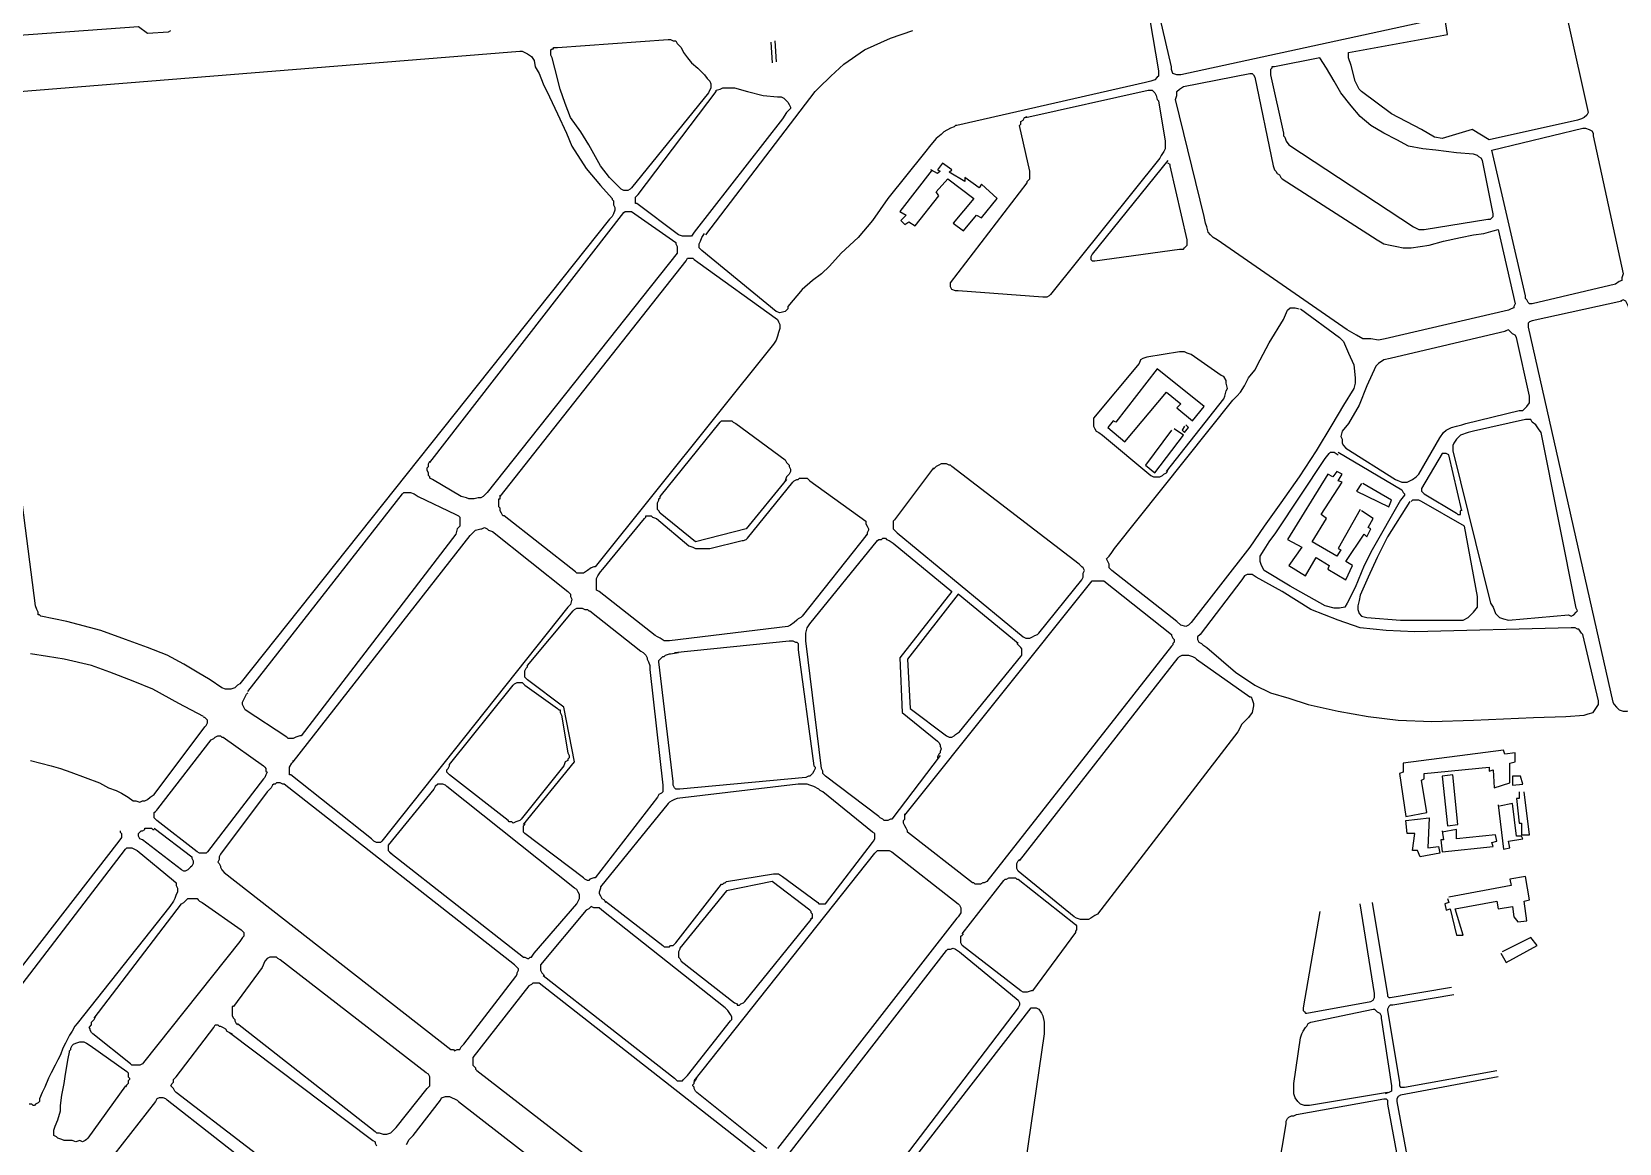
# Model space of a CAD drawing. Header units: metres. Extents: x 633203 to 636749, y 814888 to 818163.
# Drawn here: x 634346 to 635566, y 815901 to 816755 of the extents above; entities that cross this region are included whole.
import ezdxf

# ---------------------------------------------------------------- set-up
doc = ezdxf.new("R2010")
doc.units = ezdxf.units.M

msp = doc.modelspace()

# ---------------------------------------------------------------- linework, layer by layer
at = {"layer": '29', "color": 4}
for points in [[(635038, 816649), (635013, 816617), (635018, 816614), (635014, 816610), (635017, 816607), (635020, 816609), (635025, 816606), (635043, 816629), (635041, 816632), (635050, 816642), (635070, 816627), (635054, 816608), (635062, 816602), (635072, 816614), (635076, 816612), (635088, 816627), (635076, 816638), (635074, 816635), (635063, 816643), (635063, 816640), (635051, 816647), (635053, 816649), (635046, 816654), (635042, 816649), (635044, 816648), (635042, 816646), (635037, 816649)], [(635222, 816449), (635202, 816422), (635209, 816416), (635231, 816445), (635224, 816450)], [(635232, 816452), (635230, 816449), (635232, 816447), (635235, 816451), (635233, 816453)], [(635367, 816388), (635350, 816358), (635352, 816357), (635349, 816352), (635330, 816363), (635341, 816381), (635337, 816384), (635353, 816409), (635350, 816410), (635353, 816415), (635349, 816417), (635346, 816413), (635342, 816415), (635311, 816365), (635322, 816359), (635312, 816345), (635325, 816337), (635333, 816351), (635343, 816345), (635342, 816342), (635356, 816334), (635361, 816345), (635356, 816348), (635370, 816369), (635372, 816367), (635375, 816373), (635373, 816374), (635377, 816381), (635368, 816387)], [(635368, 816408), (635364, 816402), (635389, 816390), (635391, 816395), (635369, 816408)], [(635489, 816171), (635489, 816166), (635487, 816166), (635489, 816147), (635491, 816147), (635491, 816138), (635497, 816138), (635493, 816171)], [(635473, 816161), (635477, 816127), (635482, 816128), (635481, 816133), (635492, 816135), (635491, 816137), (635487, 816137), (635484, 816162), (635474, 816160)], [(635430, 816141), (635431, 816134), (635429, 816134), (635430, 816125), (635469, 816129), (635468, 816132), (635472, 816133), (635471, 816138), (635441, 816135), (635441, 816142), (635430, 816140)], [(635434, 816089), (635435, 816086), (635432, 816085), (635433, 816080), (635436, 816081), (635441, 816061), (635446, 816061), (635440, 816081), (635472, 816087), (635473, 816081), (635484, 816083), (635485, 816075), (635488, 816071), (635495, 816072), (635493, 816087), (635497, 816088), (635494, 816106), (635482, 816104), (635483, 816099), (635435, 816090)], [(635475, 816047), (635479, 816040), (635503, 816053), (635498, 816059), (635476, 816048)]]:
    msp.add_lwpolyline(points, dxfattribs=at)
for points in [[(635211, 816496), (635179, 816455), (635177, 816456), (635173, 816451), (635186, 816440), (635218, 816478), (635229, 816469), (635226, 816466), (635238, 816456), (635247, 816467)], [(635400, 816193), (635400, 816186), (635397, 816185), (635402, 816152), (635418, 816155), (635414, 816180), (635416, 816181), (635416, 816185), (635466, 816190), (635466, 816187), (635469, 816188), (635470, 816174), (635482, 816178), (635482, 816193), (635486, 816194), (635486, 816201), (635478, 816200), (635477, 816203)], [(635430, 816183), (635434, 816145), (635442, 816146), (635438, 816184)], [(635484, 816183), (635484, 816176), (635492, 816177), (635490, 816183)], [(635402, 816149), (635420, 816151), (635419, 816128), (635427, 816129), (635428, 816124), (635413, 816121), (635411, 816126), (635407, 816126), (635409, 816139), (635403, 816139)]]:
    msp.add_lwpolyline(points, close=True, dxfattribs=at)
at = {"layer": '6', "color": 3}
for p, q in [((634914, 816747), (634915, 816731)), ((634917, 816748), (634918, 816732))]:
    msp.add_line(p, q, dxfattribs=at)
for points in [[(634245, 817151), (634293, 816753), (634294, 816753), (634301, 816744), (634302, 816743), (634326, 816744), (634333, 816752), (634428, 816759), (634435, 816754), (634451, 816755), (634453, 816756)], [(635512, 816829), (635542, 816693), (635541, 816691), (635539, 816689), (635537, 816688), (635534, 816687), (635466, 816672), (635453, 816680), (635430, 816673), (635424, 816674), (635414, 816680), (635391, 816692), (635368, 816709), (635366, 816711), (635365, 816713), (635363, 816717), (635360, 816729), (635358, 816735), (635358, 816739), (635434, 816753), (635432, 816766), (635229, 816722), (635226, 816722), (635223, 816723), (635222, 816726), (635222, 816728), (635207, 816792)], [(635201, 816790), (635212, 816725), (635212, 816723), (635212, 816721), (635211, 816720), (635209, 816718), (635206, 816717), (635202, 816716), (635057, 816683), (635056, 816683), (635055, 816682), (635052, 816681), (635047, 816678), (635045, 816676), (635041, 816673), (635037, 816668), (635032, 816662), (635004, 816627), (634992, 816610), (634981, 816597), (634968, 816585), (634959, 816575), (634953, 816569), (634946, 816564), (634938, 816557), (634927, 816544), (634927, 816542), (634925, 816540), (634921, 816539), (634918, 816540), (634861, 816587), (634859, 816589), (634859, 816592), (634860, 816594), (634861, 816597), (634863, 816600)], [(634864, 816599), (634948, 816709), (634951, 816712), (634960, 816721), (634970, 816730), (634986, 816741), (635006, 816750), (635023, 816756)], [(634311, 816707), (634721, 816740), (634723, 816740), (634725, 816739), (634727, 816738), (634730, 816736), (634732, 816733), (634733, 816728), (634736, 816723), (634739, 816715), (634744, 816705), (634750, 816692), (634757, 816677), (634761, 816667), (634772, 816650), (634783, 816637), (634792, 816627), (634792, 816626), (634793, 816625), (634793, 816624), (634793, 816622), (634794, 816620), (634794, 816618), (634793, 816615), (634792, 816613), (634790, 816611), (634506, 816254), (634504, 816253), (634503, 816252), (634502, 816251), (634499, 816250), (634497, 816250), (634495, 816250), (634492, 816251), (634483, 816257), (634473, 816263), (634463, 816269), (634450, 816276), (634435, 816282), (634418, 816288), (634399, 816295), (634373, 816302), (634353, 816306), (634352, 816307), (634351, 816307), (634351, 816309), (634350, 816311), (634349, 816314), (634300, 816692)], [(635110, 816689), (635204, 816710), (635207, 816710), (635209, 816708), (635210, 816706), (635211, 816703), (635212, 816702), (635217, 816671), (635217, 816668), (635217, 816665), (635216, 816663), (635214, 816660), (635213, 816658), (635129, 816553), (635128, 816552), (635126, 816551), (635123, 816551), (635058, 816556), (635056, 816556), (635053, 816557), (635052, 816559), (635052, 816562), (635111, 816639), (635111, 816640), (635113, 816642), (635113, 816645), (635113, 816648), (635105, 816683), (635106, 816684), (635106, 816686), (635108, 816687), (635109, 816689), (635111, 816690)], [(635219, 816656), (635161, 816584), (635160, 816582), (635160, 816580), (635161, 816579), (635163, 816579), (635228, 816588), (635231, 816588), (635232, 816589), (635234, 816591), (635234, 816593), (635234, 816595), (635221, 816652), (635221, 816653), (635219, 816654), (635219, 816654)], [(634652, 816424), (634801, 816616), (634802, 816617), (634803, 816617), (634804, 816617), (634807, 816617), (634841, 816593), (634841, 816592), (634842, 816590), (634842, 816589), (634842, 816587), (634842, 816585), (634696, 816401), (634695, 816400), (634693, 816398), (634691, 816397), (634689, 816397), (634686, 816396), (634684, 816396), (634682, 816396), (634680, 816397), (634676, 816398), (634654, 816411), (634652, 816412), (634652, 816413), (634651, 816414), (634651, 816416), (634650, 816418), (634650, 816420), (634651, 816421), (634651, 816422), (634651, 816423), (634652, 816425)], [(634706, 816398), (634849, 816579), (634850, 816581), (634851, 816581), (634852, 816581), (634854, 816581), (634855, 816580), (634858, 816578), (634919, 816534), (634920, 816532), (634921, 816530), (634921, 816529), (634921, 816527), (634920, 816524), (634919, 816521), (634918, 816518), (634916, 816515), (634779, 816344), (634778, 816344), (634776, 816343), (634773, 816341), (634770, 816339), (634769, 816339), (634767, 816339), (634765, 816339), (634764, 816340), (634709, 816383), (634708, 816383), (634707, 816385), (634706, 816387), (634706, 816389), (634705, 816390), (634705, 816392), (634705, 816394), (634705, 816396), (634706, 816396), (634706, 816399)], [(635568, 816548), (635499, 816533), (635497, 816532), (635496, 816531), (635496, 816528), (635561, 816240), (635562, 816238), (635564, 816236), (635566, 816234), (635569, 816233), (635572, 816233), (635633, 816236), (635635, 816236), (635637, 816237), (635639, 816240), (635640, 816243), (635639, 816246), (635573, 816544), (635572, 816546), (635571, 816548), (635569, 816549), (635567, 816548)], [(635321, 816542), (635351, 816520), (635354, 816517), (635358, 816508), (635362, 816499), (635363, 816489), (635363, 816485), (635362, 816481), (635354, 816468), (635345, 816453), (635333, 816433), (635320, 816413), (635306, 816393), (635293, 816375), (635282, 816359), (635237, 816301), (635235, 816299), (635233, 816298), (635229, 816299), (635226, 816302), (635176, 816341), (635174, 816343), (635174, 816346), (635173, 816348), (635172, 816350), (635174, 816352), (635176, 816355), (635178, 816358), (635269, 816472), (635272, 816475), (635275, 816478), (635278, 816483), (635281, 816489), (635286, 816495), (635290, 816503), (635297, 816516), (635308, 816534), (635311, 816541), (635313, 816543), (635315, 816543), (635317, 816543), (635320, 816542)], [(635479, 816525), (635390, 816504), (635385, 816503), (635381, 816500), (635379, 816498), (635372, 816483), (635366, 816468), (635358, 816454), (635353, 816448), (635352, 816444), (635353, 816442), (635353, 816439), (635354, 816437), (635356, 816435), (635394, 816411), (635399, 816409), (635403, 816409), (635407, 816411), (635410, 816413), (635412, 816415), (635428, 816443), (635431, 816447), (635433, 816449), (635437, 816451), (635441, 816452), (635445, 816453), (635448, 816454), (635489, 816464), (635492, 816464), (635495, 816467), (635497, 816470), (635497, 816473), (635497, 816475), (635487, 816520), (635486, 816522), (635484, 816523), (635483, 816524), (635481, 816526), (635478, 816525)], [(635218, 816417), (635262, 816473), (635263, 816475), (635264, 816479), (635265, 816481), (635264, 816485), (635264, 816487), (635262, 816490), (635260, 816491), (635237, 816507), (635234, 816508), (635232, 816509), (635228, 816509), (635203, 816505), (635200, 816504), (635198, 816503), (635197, 816500), (635162, 816458), (635162, 816456), (635162, 816454), (635162, 816452), (635163, 816450), (635164, 816448), (635166, 816447), (635169, 816445), (635206, 816414), (635208, 816413), (635210, 816413), (635213, 816413), (635215, 816414), (635216, 816415), (635218, 816416), (635219, 816418)], [(634926, 816411), (634895, 816373), (634856, 816363), (634829, 816385), (634828, 816387), (634827, 816388), (634827, 816390), (634827, 816393), (634828, 816395), (634828, 816396), (634829, 816397), (634829, 816398), (634875, 816455), (634876, 816456), (634878, 816456), (634879, 816456), (634881, 816456), (634882, 816456), (634884, 816456), (634885, 816455), (634887, 816454), (634925, 816426), (634926, 816424), (634928, 816422), (634928, 816421), (634929, 816419), (634929, 816418), (634929, 816417), (634928, 816415), (634927, 816414), (634926, 816413), (634925, 816410)], [(635350, 816432), (635399, 816403), (635400, 816401), (635401, 816400), (635401, 816399), (635398, 816395), (635376, 816357), (635370, 816345), (635363, 816328), (635357, 816316), (635355, 816313), (635351, 816312), (635347, 816312), (635340, 816314), (635313, 816329), (635293, 816341), (635291, 816345), (635290, 816348), (635290, 816352), (635293, 816357), (635297, 816363), (635302, 816370), (635340, 816427), (635343, 816431), (635344, 816432), (635347, 816432), (635350, 816430)], [(635445, 816387), (635435, 816430), (635433, 816431), (635431, 816431), (635430, 816431), (635414, 816404), (635414, 816402), (635415, 816401), (635416, 816400), (635441, 816385), (635442, 816384), (635444, 816384), (635444, 816385), (635444, 816387), (635445, 816388)], [(634988, 816369), (634938, 816306), (634937, 816305), (634935, 816304), (634934, 816303), (634932, 816301), (634929, 816299), (634927, 816298), (634836, 816287), (634834, 816287), (634832, 816287), (634829, 816289), (634827, 816290), (634825, 816291), (634782, 816325), (634780, 816326), (634780, 816329), (634780, 816331), (634780, 816335), (634781, 816337), (634783, 816340), (634785, 816342), (634817, 816381), (634818, 816382), (634818, 816383), (634819, 816383), (634820, 816383), (634821, 816383), (634822, 816383), (634823, 816382), (634826, 816381), (634851, 816360), (634854, 816359), (634856, 816358), (634858, 816358), (634863, 816358), (634867, 816358), (634892, 816364), (634893, 816364), (634895, 816365), (634896, 816366), (634931, 816409), (634932, 816410), (634934, 816411), (634935, 816411), (634936, 816412), (634937, 816412), (634939, 816412), (634941, 816412), (634942, 816412), (634944, 816410), (634987, 816379), (634987, 816377), (634988, 816375), (634989, 816373), (634989, 816372), (634988, 816370), (634988, 816369), (634987, 816368)], [(635039, 816420), (635009, 816380), (635008, 816379), (635008, 816378), (635008, 816376), (635008, 816375), (635008, 816373), (635009, 816372), (635010, 816371), (635011, 816370), (635108, 816290), (635110, 816289), (635111, 816289), (635113, 816289), (635115, 816290), (635117, 816291), (635119, 816292), (635120, 816293), (635153, 816334), (635154, 816336), (635154, 816339), (635155, 816341), (635154, 816343), (635153, 816344), (635151, 816346), (635053, 816421), (635052, 816422), (635051, 816422), (635049, 816423), (635047, 816423), (635045, 816423), (635043, 816422), (635041, 816421), (635040, 816420), (635039, 816419)], [(634512, 816248), (634631, 816400), (634632, 816401), (634634, 816401), (634637, 816401), (634640, 816400), (634643, 816398), (634672, 816384), (634674, 816383), (634675, 816382), (634675, 816380), (634675, 816377), (634675, 816375), (634673, 816373), (634672, 816369), (634553, 816214), (634552, 816214), (634549, 816213), (634547, 816212), (634545, 816212), (634543, 816212), (634542, 816213), (634510, 816234), (634509, 816236), (634508, 816238), (634508, 816240), (634509, 816242), (634510, 816244), (634511, 816246), (634512, 816247)], [(635405, 816394), (635388, 816367), (635380, 816351), (635373, 816336), (635367, 816322), (635366, 816318), (635365, 816314), (635365, 816311), (635366, 816308), (635368, 816306), (635372, 816305), (635398, 816303), (635433, 816303), (635446, 816303), (635450, 816305), (635454, 816309), (635457, 816313), (635457, 816317), (635457, 816321), (635447, 816375), (635414, 816394), (635412, 816395), (635410, 816395), (635409, 816395), (635407, 816395), (635406, 816394)], [(634547, 816194), (634683, 816368), (634685, 816370), (634687, 816372), (634691, 816373), (634692, 816373), (634694, 816374), (634696, 816373), (634697, 816372), (634700, 816371), (634758, 816325), (634760, 816323), (634760, 816321), (634761, 816319), (634760, 816315), (634758, 816313), (634615, 816133), (634614, 816132), (634612, 816132), (634611, 816132), (634609, 816133), (634607, 816135), (634545, 816184), (634544, 816184), (634544, 816186), (634544, 816187), (634544, 816188), (634544, 816190), (634546, 816193), (634547, 816194), (634547, 816195)], [(635044, 816199), (635007, 816150), (635006, 816150), (635004, 816149), (635001, 816149), (635000, 816150), (634998, 816151), (634997, 816152), (634956, 816183), (634954, 816185), (634954, 816187), (634953, 816189), (634941, 816287), (634941, 816290), (634941, 816291), (634941, 816293), (634942, 816297), (634944, 816300), (634996, 816364), (634997, 816365), (634999, 816365), (635000, 816366), (635002, 816366), (635003, 816365), (635005, 816364), (635008, 816362), (635053, 816325), (635013, 816274), (635015, 816232), (635042, 816210), (635043, 816209), (635044, 816207), (635044, 816206), (635045, 816204), (635044, 816202), (635044, 816201), (635043, 816200), (635042, 816198), (635042, 816197)], [(635017, 816153), (635161, 816333), (635161, 816333), (635163, 816333), (635164, 816333), (635166, 816333), (635167, 816333), (635168, 816333), (635170, 816333), (635222, 816292), (635222, 816291), (635223, 816289), (635224, 816288), (635224, 816287), (635224, 816286), (635223, 816285), (635223, 816284), (635222, 816283), (635080, 816102), (635078, 816101), (635077, 816101), (635075, 816100), (635074, 816100), (635073, 816100), (635071, 816100), (635070, 816101), (635069, 816101), (635019, 816140), (635019, 816141), (635018, 816143), (635017, 816145), (635016, 816147), (635016, 816149), (635017, 816150), (635017, 816152), (635017, 816154)], [(635104, 816285), (635058, 816323), (635019, 816273), (635021, 816235), (635049, 816214), (635051, 816213), (635052, 816213), (635053, 816213), (635055, 816214), (635056, 816215), (635059, 816217), (635106, 816275), (635107, 816276), (635107, 816277), (635107, 816279), (635107, 816281), (635106, 816282), (635105, 816283), (635103, 816285)], [(634724, 816146), (634763, 816194), (634755, 816236), (634727, 816257), (634726, 816258), (634725, 816259), (634725, 816261), (634725, 816263), (634725, 816264), (634726, 816266), (634727, 816267), (634727, 816268), (634762, 816310), (634763, 816311), (634765, 816312), (634767, 816312), (634769, 816312), (634771, 816311), (634773, 816311), (634774, 816310), (634775, 816310), (634814, 816279), (634816, 816278), (634818, 816276), (634819, 816274), (634819, 816273), (634820, 816271), (634821, 816268), (634821, 816265), (634831, 816176), (634831, 816175), (634831, 816174), (634831, 816173), (634831, 816172), (634831, 816171), (634830, 816170), (634828, 816169), (634827, 816167), (634779, 816105), (634778, 816105), (634775, 816104), (634774, 816103), (634773, 816103), (634771, 816104), (634770, 816105), (634725, 816139), (634724, 816140), (634724, 816141), (634724, 816142), (634724, 816143), (634724, 816145), (634725, 816146), (634725, 816147)], [(634840, 816278), (634928, 816287), (634930, 816287), (634931, 816287), (634933, 816286), (634934, 816286), (634935, 816285), (634935, 816284), (634935, 816280), (634947, 816191), (634948, 816190), (634948, 816189), (634947, 816187), (634946, 816185), (634944, 816183), (634943, 816183), (634941, 816182), (634844, 816173), (634843, 816173), (634842, 816173), (634841, 816173), (634840, 816174), (634839, 816176), (634839, 816179), (634828, 816271), (634828, 816272), (634829, 816273), (634830, 816274), (634831, 816275), (634832, 816275), (634833, 816276), (634836, 816277), (634837, 816277), (634843, 816278)], [(634478, 816229), (634459, 816239), (634439, 816250), (634424, 816256), (634406, 816263), (634392, 816268), (634371, 816273), (634358, 816275), (634345, 816277)], [(635105, 816118), (635227, 816274), (635228, 816275), (635230, 816276), (635232, 816276), (635233, 816276), (635235, 816276), (635238, 816275), (635240, 816274), (635241, 816273), (635282, 816244), (635283, 816244), (635284, 816242), (635285, 816239), (635285, 816237), (635284, 816232), (635281, 816228), (635276, 816223), (635273, 816217), (635165, 816077), (635163, 816076), (635160, 816074), (635158, 816073), (635155, 816073), (635152, 816073), (635149, 816074), (635147, 816075), (635104, 816110), (635103, 816112), (635103, 816115), (635103, 816116), (635104, 816118), (635105, 816119)], [(634345, 816195), (634353, 816193), (634361, 816191), (634368, 816189), (634376, 816186), (634387, 816182), (634398, 816178), (634405, 816174), (634411, 816172), (634415, 816170), (634420, 816167), (634424, 816164), (634426, 816164), (634429, 816163), (634431, 816164), (634433, 816164), (634435, 816165), (634437, 816167), (634440, 816169), (634479, 816221), (634480, 816222), (634481, 816224), (634481, 816225), (634481, 816226), (634480, 816227), (634479, 816228), (634478, 816228)], [(634622, 816124), (634724, 816044), (634725, 816044), (634727, 816043), (634728, 816043), (634729, 816044), (634730, 816044), (634732, 816047), (634765, 816085), (634766, 816087), (634767, 816089), (634767, 816091), (634767, 816092), (634766, 816094), (634765, 816096), (634763, 816097), (634665, 816175), (634664, 816176), (634662, 816177), (634660, 816177), (634659, 816177), (634658, 816177), (634656, 816175), (634655, 816173), (634620, 816130), (634620, 816129), (634620, 816128), (634620, 816127), (634620, 816126), (634621, 816125), (634621, 816125), (634623, 816123)], [(634787, 816087), (634831, 816053), (634832, 816052), (634834, 816052), (634836, 816052), (634837, 816053), (634839, 816053), (634841, 816055), (634876, 816100), (634877, 816100), (634878, 816101), (634879, 816101), (634880, 816102), (634916, 816108), (634917, 816108), (634918, 816108), (634920, 816108), (634923, 816106), (634950, 816086), (634951, 816085), (634953, 816085), (634954, 816085), (634955, 816085), (634956, 816085), (634992, 816132), (634993, 816133), (634994, 816135), (634994, 816137), (634994, 816138), (634994, 816139), (634992, 816140), (634954, 816171), (634952, 816172), (634951, 816173), (634947, 816175), (634944, 816176), (634942, 816177), (634940, 816177), (634937, 816177), (634935, 816177), (634842, 816166), (634840, 816165), (634838, 816164), (634836, 816163), (634835, 816162), (634783, 816098), (634783, 816097), (634782, 816094), (634782, 816093), (634783, 816091), (634784, 816089), (634786, 816088), (634787, 816086)], [(634414, 816141), (634414, 816140), (634415, 816139), (634415, 816138), (634415, 816136), (634413, 816133), (634304, 815993)], [(634440, 816143), (634469, 816121), (634469, 816120), (634470, 816118), (634470, 816116), (634469, 816114), (634468, 816113), (634467, 816112), (634466, 816111), (634464, 816110), (634463, 816110), (634461, 816111), (634431, 816134), (634429, 816135), (634428, 816137), (634428, 816138), (634428, 816139), (634429, 816140), (634430, 816141), (634431, 816141), (634433, 816142), (634433, 816143), (634434, 816143), (634436, 816143), (634438, 816143), (634439, 816142), (634440, 816142)], [(634300, 815973), (634418, 816127), (634419, 816128), (634421, 816128), (634422, 816128), (634423, 816128), (634425, 816127), (634427, 816126), (634455, 816103), (634457, 816101), (634457, 816099), (634458, 816097), (634458, 816094), (634457, 816092), (634456, 816089), (634455, 816087), (634452, 816083), (634381, 815993), (634379, 815991), (634377, 815987), (634375, 815984), (634374, 815982), (634372, 815978), (634370, 815974), (634368, 815969), (634366, 815965), (634364, 815961), (634361, 815955), (634359, 815951), (634356, 815944), (634354, 815940), (634352, 815935), (634352, 815933), (634351, 815932), (634349, 815931), (634348, 815930), (634347, 815930), (634346, 815931), (634344, 815931)], [(634855, 815949), (634994, 816124), (634996, 816126), (634998, 816126), (635000, 816126), (635002, 816126), (635004, 816126), (635005, 816126), (635007, 816125), (635058, 816085), (635059, 816084), (635060, 816082), (635060, 816080), (635060, 816078), (635058, 816075), (635057, 816074), (634919, 815897)], [(634944, 816080), (634915, 816102), (634880, 816095), (634844, 816051), (634844, 816050), (634843, 816048), (634843, 816047), (634843, 816046), (634843, 816045), (634843, 816044), (634844, 816043), (634845, 816041), (634886, 816009), (634888, 816008), (634888, 816007), (634890, 816007), (634891, 816008), (634893, 816009), (634894, 816010), (634945, 816073), (634945, 816074), (634946, 816074), (634946, 816075), (634946, 816076), (634946, 816077), (634945, 816078), (634945, 816079), (634944, 816080), (634943, 816081)], [(635061, 816062), (635093, 816103), (635094, 816104), (635095, 816104), (635097, 816105), (635098, 816105), (635100, 816105), (635100, 816105), (635102, 816105), (635103, 816104), (635104, 816104), (635148, 816069), (635149, 816068), (635149, 816067), (635149, 816066), (635149, 816065), (635148, 816064), (635148, 816063), (635115, 816018), (635114, 816018), (635111, 816017), (635110, 816017), (635108, 816017), (635106, 816018), (635061, 816053), (635060, 816055), (635060, 816056), (635060, 816058), (635060, 816060), (635061, 816061), (635062, 816062)], [(634394, 815997), (634461, 816085), (634463, 816086), (634466, 816089), (634467, 816089), (634469, 816089), (634471, 816089), (634473, 816089), (634474, 816088), (634475, 816087), (634477, 816086), (634507, 816065), (634508, 816064), (634509, 816063), (634509, 816061), (634509, 816060), (634508, 816059), (634506, 816056), (634432, 815963), (634431, 815962), (634429, 815961), (634428, 815961), (634426, 815961), (634425, 815961), (634423, 815961), (634422, 815962), (634393, 815985), (634392, 815986), (634391, 815988), (634391, 815989), (634390, 815990), (634392, 815992), (634392, 815994), (634393, 815995), (634394, 815996), (634395, 815998)], [(634739, 816030), (634840, 815951), (634842, 815949), (634844, 815949), (634846, 815949), (634847, 815950), (634848, 815951), (634850, 815953), (634883, 815995), (634884, 815996), (634884, 815998), (634883, 816000), (634881, 816003), (634879, 816005), (634784, 816080), (634782, 816082), (634779, 816082), (634778, 816082), (634776, 816083), (634775, 816082), (634774, 816081), (634772, 816080), (634737, 816038), (634737, 816036), (634737, 816035), (634737, 816034), (634738, 816032), (634739, 816031), (634739, 816031), (634740, 816029)], [(635336, 816079), (635323, 816005), (635323, 816003), (635324, 816002), (635325, 816001), (635326, 816001), (635375, 816010), (635377, 816011), (635378, 816013), (635378, 816016), (635367, 816085)], [(635376, 816086), (635388, 816015), (635388, 816014), (635389, 816013), (635390, 816013), (635437, 816021)], [(634928, 815893), (635049, 816049), (635050, 816050), (635052, 816050), (635054, 816051), (635056, 816050), (635059, 816048), (635104, 816011), (635105, 816009), (635105, 816008), (635105, 816007), (635104, 816005), (634983, 815846)], [(634504, 815993), (634610, 815910), (634611, 815909), (634613, 815909), (634616, 815908), (634619, 815908), (634622, 815909), (634624, 815911), (634626, 815913), (634650, 815943), (634652, 815945), (634652, 815948), (634652, 815950), (634652, 815952), (634651, 815954), (634649, 815955), (634537, 816042), (634535, 816043), (634534, 816044), (634532, 816044), (634529, 816044), (634527, 816043), (634525, 816041), (634523, 816036), (634501, 816006), (634500, 816006), (634500, 816003), (634500, 816002), (634500, 816000), (634500, 815999), (634501, 815997), (634502, 815996), (634502, 815995), (634503, 815993), (634504, 815992)], [(634903, 815893), (634736, 816024), (634734, 816024), (634732, 816024), (634731, 816024), (634730, 816023), (634728, 816022), (634685, 815967), (634685, 815966), (634685, 815965), (634685, 815963), (634685, 815961), (634686, 815960), (634687, 815959), (634687, 815958), (634688, 815957), (634857, 815826)], [(635439, 816015), (635392, 816007), (635390, 816007), (635389, 816006), (635388, 816004), (635388, 816003), (635397, 815948), (635397, 815946), (635397, 815945), (635398, 815944), (635399, 815944), (635401, 815944), (635472, 815957)], [(634989, 815844), (635114, 816005), (635114, 816005), (635116, 816005), (635118, 816005), (635120, 816004), (635122, 816001), (635123, 815999), (635124, 815994), (635124, 815989), (635124, 815985), (635093, 815772)], [(635388, 815940), (635328, 815930), (635324, 815930), (635321, 815931), (635319, 815933), (635317, 815936), (635316, 815939), (635316, 815943), (635316, 815947), (635321, 815982), (635322, 815985), (635323, 815987), (635325, 815990), (635326, 815991), (635327, 815993), (635329, 815994), (635377, 816004), (635378, 816004), (635380, 816002), (635382, 816001), (635383, 815999), (635383, 815997), (635391, 815945), (635391, 815944), (635391, 815941), (635389, 815940), (635386, 815939)], [(634565, 815857), (634457, 815940), (634457, 815940), (634456, 815941), (634455, 815943), (634454, 815944), (634453, 815945), (634454, 815947), (634455, 815948), (634455, 815950), (634457, 815952), (634486, 815990), (634487, 815992), (634488, 815992), (634489, 815992), (634490, 815991), (634491, 815991), (634493, 815990), (634495, 815989), (634496, 815987), (634498, 815986), (634500, 815985)], [(634498, 815986), (634607, 815904), (634608, 815903), (634610, 815902), (634610, 815901), (634611, 815899)], [(634418, 815945), (634389, 815905), (634388, 815904), (634387, 815903), (634385, 815902), (634383, 815903), (634380, 815902), (634377, 815903), (634374, 815903), (634371, 815903), (634369, 815904), (634366, 815905), (634365, 815906), (634363, 815907), (634363, 815909), (634363, 815911), (634364, 815914), (634366, 815919), (634368, 815926), (634368, 815930), (634369, 815938), (634371, 815947), (634372, 815954), (634374, 815966), (634375, 815971), (634375, 815972), (634376, 815973), (634376, 815974), (634377, 815976), (634378, 815977), (634380, 815978), (634383, 815979), (634384, 815979), (634386, 815979), (634388, 815978), (634391, 815976), (634419, 815956), (634420, 815955), (634420, 815954), (634420, 815952), (634421, 815951), (634421, 815950), (634420, 815949), (634420, 815947), (634420, 815947), (634419, 815946), (634418, 815944)], [(634911, 815897), (634857, 815940), (634856, 815941), (634855, 815943), (634855, 815944), (634854, 815945), (634854, 815946), (634855, 815947), (634855, 815948), (634857, 815951)], [(635473, 815952), (635398, 815938), (635396, 815937), (635395, 815935), (635395, 815933), (635405, 815879), (635405, 815878), (635405, 815876), (635407, 815874), (635409, 815872), (635411, 815872), (635413, 815872), (635510, 815893)], [(634560, 815848), (634450, 815934), (634449, 815935), (634447, 815936), (634446, 815936), (634444, 815936), (634442, 815935), (634441, 815933), (634409, 815892)], [(634634, 815900), (634636, 815904), (634639, 815907), (634660, 815934), (634661, 815936), (634664, 815937), (634666, 815937), (634667, 815937), (634669, 815936), (634671, 815935), (634673, 815934), (634674, 815933), (634785, 815847)], [(635301, 815863), (635310, 815916), (635310, 815918), (635311, 815920), (635312, 815921), (635314, 815922), (635316, 815922), (635318, 815923), (635385, 815935), (635387, 815935), (635388, 815934), (635388, 815933), (635388, 815931), (635398, 815877)]]:
    msp.add_lwpolyline(points, dxfattribs=at)
for points in [[(634750, 816743), (634835, 816749), (634837, 816749), (634839, 816748), (634841, 816748), (634842, 816746), (634843, 816745), (634845, 816743), (634847, 816739), (634850, 816735), (634853, 816731), (634858, 816727), (634863, 816722), (634865, 816719), (634866, 816718), (634867, 816717), (634868, 816715), (634868, 816712), (634866, 816708), (634807, 816635), (634806, 816634), (634804, 816633), (634803, 816633), (634801, 816633), (634799, 816634), (634798, 816635), (634790, 816643), (634783, 816652), (634774, 816668), (634768, 816678), (634760, 816689), (634756, 816700), (634752, 816711), (634748, 816727), (634746, 816735), (634745, 816737), (634745, 816738), (634745, 816740), (634745, 816741), (634746, 816742), (634747, 816742), (634747, 816743), (634748, 816743)], [(635336, 816735), (635301, 816728), (635299, 816728), (635299, 816727), (635298, 816726), (635298, 816724), (635298, 816722), (635308, 816677), (635308, 816675), (635309, 816674), (635310, 816671), (635312, 816668), (635408, 816605), (635410, 816604), (635412, 816603), (635416, 816603), (635465, 816611), (635467, 816611), (635469, 816613), (635469, 816615), (635461, 816656), (635460, 816658), (635458, 816659), (635457, 816660), (635454, 816661), (635441, 816662), (635433, 816663), (635425, 816664), (635415, 816665), (635404, 816667), (635395, 816672), (635385, 816677), (635375, 816683), (635367, 816690), (635360, 816698), (635352, 816708), (635347, 816717), (635341, 816727)], [(635473, 816603), (635486, 816546), (635485, 816544), (635485, 816543), (635483, 816542), (635481, 816541), (635386, 816519), (635381, 816518), (635375, 816519), (635369, 816519), (635364, 816522), (635357, 816526), (635257, 816595), (635254, 816597), (635252, 816599), (635250, 816601), (635249, 816605), (635248, 816608), (635247, 816613), (635225, 816703), (635226, 816706), (635226, 816709), (635228, 816711), (635231, 816713), (635282, 816723), (635284, 816723), (635285, 816722), (635286, 816720), (635300, 816652), (635301, 816649), (635302, 816648), (635303, 816646), (635305, 816645), (635306, 816643), (635307, 816642), (635380, 816595), (635385, 816592), (635390, 816591), (635395, 816590), (635400, 816589), (635406, 816589), (635413, 816590), (635420, 816591), (635431, 816594), (635444, 816597), (635454, 816599), (635462, 816600), (635469, 816602)], [(634812, 816630), (634872, 816709), (634872, 816710), (634875, 816711), (634877, 816712), (634880, 816712), (634883, 816712), (634886, 816712), (634896, 816709), (634908, 816706), (634919, 816705), (634922, 816705), (634924, 816704), (634925, 816703), (634927, 816701), (634928, 816699), (634929, 816697), (634929, 816696), (634926, 816693), (634923, 816688), (634855, 816601), (634853, 816598), (634851, 816598), (634848, 816598), (634846, 816598), (634843, 816599), (634811, 816623), (634810, 816623), (634810, 816624), (634810, 816626), (634810, 816627), (634810, 816628), (634811, 816629)], [(635468, 816664), (635538, 816681), (635540, 816681), (635543, 816680), (635545, 816679), (635546, 816677), (635546, 816675), (635569, 816569), (635568, 816566), (635568, 816564), (635566, 816563), (635563, 816561), (635499, 816546), (635497, 816546), (635496, 816547), (635495, 816549), (635494, 816550), (635494, 816552)], [(635533, 816312), (635506, 816447), (635504, 816450), (635502, 816453), (635499, 816455), (635498, 816457), (635496, 816457), (635494, 816457), (635454, 816448), (635450, 816447), (635444, 816445), (635441, 816442), (635439, 816439), (635438, 816437), (635438, 816433), (635467, 816316), (635469, 816313), (635471, 816308), (635474, 816305), (635477, 816304), (635481, 816303), (635527, 816307), (635529, 816306), (635531, 816307), (635533, 816309), (635534, 816310)], [(635529, 816297), (635409, 816294), (635387, 816295), (635367, 816297), (635350, 816303), (635329, 816311), (635307, 816325), (635287, 816336), (635284, 816338), (635280, 816338), (635278, 816337), (635276, 816334), (635244, 816292), (635242, 816290), (635242, 816288), (635243, 816286), (635245, 816285), (635246, 816284), (635249, 816282), (635271, 816263), (635286, 816253), (635298, 816247), (635312, 816243), (635327, 816238), (635350, 816233), (635373, 816229), (635396, 816226), (635422, 816225), (635454, 816226), (635477, 816227), (635500, 816228), (635525, 816229), (635539, 816230), (635542, 816231), (635546, 816232), (635548, 816235), (635550, 816238), (635550, 816241), (635538, 816292), (635537, 816293), (635535, 816296), (635534, 816296), (635532, 816297)], [(634667, 816192), (634716, 816253), (634717, 816254), (634719, 816255), (634721, 816255), (634723, 816255), (634725, 816253), (634750, 816235), (634751, 816234), (634752, 816234), (634752, 816232), (634753, 816230), (634758, 816201), (634759, 816199), (634759, 816197), (634758, 816196), (634758, 816195), (634756, 816194), (634755, 816191), (634722, 816150), (634721, 816149), (634718, 816148), (634716, 816147), (634715, 816148), (634713, 816148), (634712, 816149), (634667, 816184), (634666, 816185), (634665, 816186), (634665, 816187), (634665, 816188), (634666, 816189), (634667, 816191)], [(634443, 816158), (634484, 816211), (634486, 816212), (634487, 816213), (634489, 816214), (634491, 816214), (634492, 816213), (634493, 816213), (634524, 816191), (634525, 816190), (634526, 816189), (634526, 816187), (634527, 816186), (634526, 816184), (634525, 816182), (634524, 816181), (634481, 816125), (634480, 816124), (634479, 816124), (634477, 816124), (634475, 816124), (634473, 816125), (634442, 816149), (634441, 816150), (634440, 816151), (634440, 816153), (634440, 816153), (634440, 816155), (634441, 816156), (634442, 816157)], [(634527, 816171), (634491, 816123), (634490, 816121), (634490, 816119), (634489, 816117), (634490, 816116), (634491, 816114), (634491, 816113), (634492, 816111), (634494, 816109), (634668, 815973), (634670, 815973), (634671, 815972), (634673, 815973), (634675, 815973), (634676, 815975), (634678, 815977), (634718, 816029), (634719, 816031), (634719, 816032), (634720, 816034), (634720, 816035), (634718, 816037), (634717, 816038), (634540, 816177), (634539, 816177), (634537, 816178), (634535, 816178), (634534, 816178), (634533, 816177), (634532, 816177), (634531, 816176), (634530, 816174)]]:
    msp.add_lwpolyline(points, close=True, dxfattribs=at)

doc.saveas('drawing.dxf')
